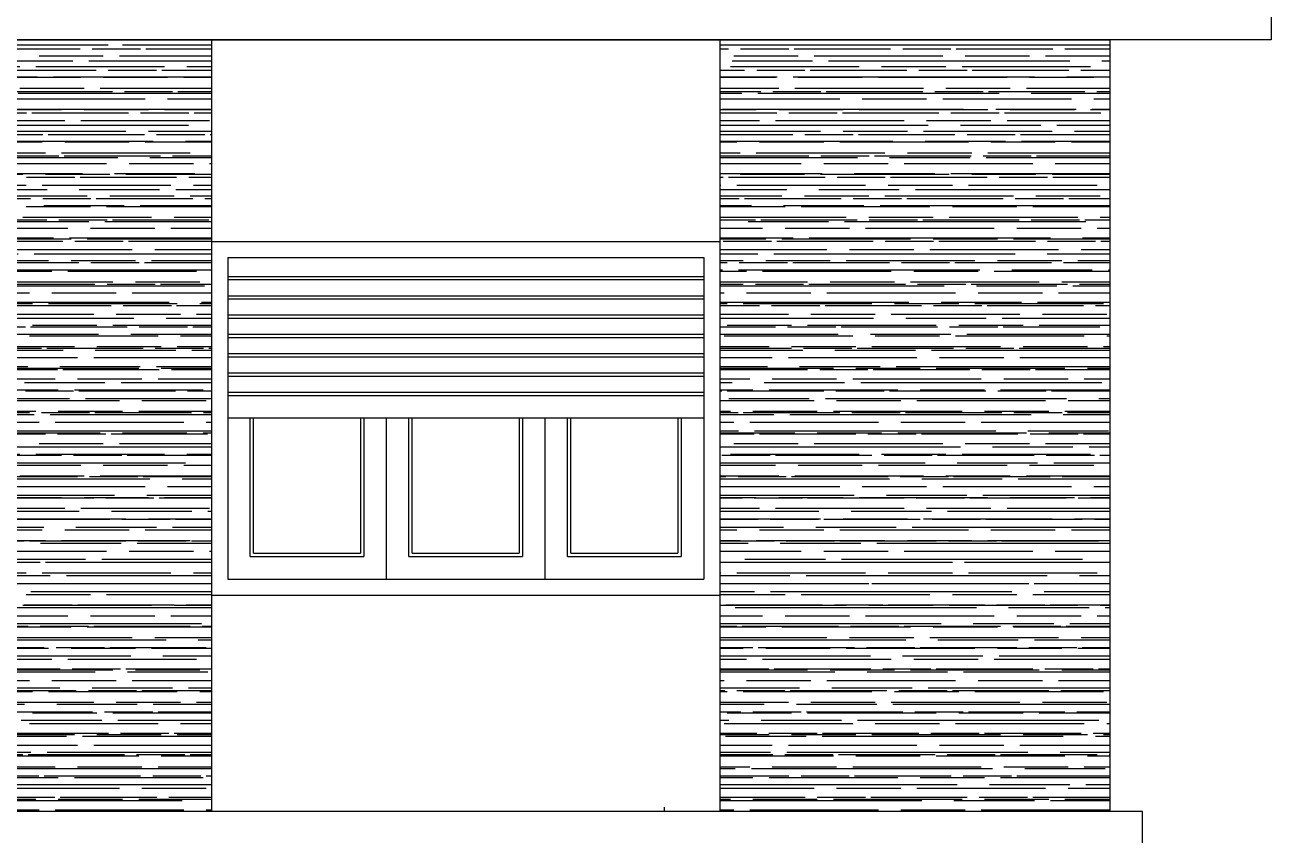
# Model space of a CAD drawing. Extents: x -14.8 to 35.6, y 44.5 to 81.2.
# Drawn here: x 1.831 to 5.706, y 47.62 to 50.139 of the extents above; entities that cross this region are included whole.
import ezdxf

# ---------------------------------------------------------------- set-up
doc = ezdxf.new("R2010")
doc.units = 0
doc.header["$MEASUREMENT"] = 0
doc.layers.get('0').update_dxf_attribs({"linetype": 'CONTINUOUS'})
doc.layers.add('NUEVO', color=1, linetype='CONTINUOUS')
doc.layers.add('RELLENO', color=7, linetype='CONTINUOUS')
pattern_1 = [(0, (0, 15.127245), (0.11, 0.05), [0.75, -0.1, 0.25, -0.05]), (0, (0.0665, 15.152245), (-0.05, 0.0665), [0.15, -0.0165, 0.3, -0.0375]), (0, (0.025, 15.169745), (0.26, 0.0335), [0.4, -0.07, 0.2, -0.05])]

msp = doc.modelspace()

# ---------------------------------------------------------------- hatches: boundary and pattern name
at = {"layer": 'RELLENO'}
h = msp.add_hatch(dxfattribs=at)
h.set_pattern_fill('AR-RROOF', color=1, scale=0.05, style=0)
h.set_pattern_definition(pattern_1)
h.paths.add_polyline_path([(2.4119, 50.0929), (0.4336, 50.0929), (0.4336, 47.6929), (2.4119, 47.6929)])
h = msp.add_hatch(dxfattribs=at)
h.set_pattern_fill('AR-RROOF', color=1, scale=0.05, style=0)
h.set_pattern_definition(pattern_1)
h.paths.add_polyline_path([(5.2061, 50.0929), (3.9919, 50.0929), (3.9919, 47.6929), (5.2061, 47.6929)])

# ---------------------------------------------------------------- linework, layer by layer
for p, q in [((-2.3606, 50.0929), (5.2061, 50.0929)), ((2.4119, 50.0929), (2.4119, 47.6929)), ((3.9919, 50.0929), (3.9919, 47.6929)), ((5.2061, 47.6929), (5.2061, 50.0929)), ((2.4119, 49.4661), (2.4119, 48.3661)), ((2.4119, 49.4661), (3.9919, 49.4661)), ((3.9919, 49.4661), (3.9919, 48.3661)), ((2.4619, 49.4161), (3.9419, 49.4161)), ((2.4619, 49.4161), (2.4619, 48.4161)), ((3.9419, 49.4161), (3.9419, 48.4161)), ((3.9419, 49.3561), (2.4619, 49.3561)), ((3.9419, 49.3461), (2.4619, 49.3461)), ((3.9419, 49.2961), (2.4619, 49.2961)), ((3.9419, 49.2861), (2.4619, 49.2861)), ((3.9419, 49.2361), (2.4619, 49.2361)), ((3.9419, 49.2261), (2.4619, 49.2261)), ((3.9419, 49.1761), (2.4619, 49.1761)), ((3.9419, 49.1661), (2.4619, 49.1661)), ((3.9419, 49.1161), (2.4619, 49.1161)), ((3.9419, 49.1061), (2.4619, 49.1061)), ((3.9419, 49.0561), (2.4619, 49.0561)), ((3.9419, 49.0461), (2.4619, 49.0461)), ((3.9419, 48.9961), (2.4619, 48.9961)), ((3.9419, 48.9861), (2.4619, 48.9861)), ((3.9419, 48.9161), (2.4619, 48.9161)), ((2.5319, 48.4861), (2.5319, 48.9161)), ((2.5419, 48.4961), (2.5419, 48.9161)), ((2.8752, 48.9161), (2.8752, 48.4961)), ((2.8852, 48.9161), (2.8852, 48.4861)), ((2.9552, 48.4161), (2.9552, 48.9161)), ((3.0252, 48.4861), (3.0252, 48.9161)), ((3.0352, 48.4961), (3.0352, 48.9161)), ((3.3686, 48.9161), (3.3686, 48.4961)), ((3.3786, 48.9161), (3.3786, 48.4861)), ((3.4486, 48.4161), (3.4486, 48.9161)), ((3.5186, 48.4861), (3.5186, 48.9161)), ((3.5286, 48.4961), (3.5286, 48.9161)), ((3.8619, 48.9161), (3.8619, 48.4961)), ((3.8719, 48.9161), (3.8719, 48.4861)), ((2.5319, 48.4861), (2.8852, 48.4861)), ((2.5419, 48.4961), (2.8752, 48.4961)), ((3.0252, 48.4861), (3.3786, 48.4861)), ((3.0352, 48.4961), (3.3686, 48.4961)), ((3.5186, 48.4861), (3.8719, 48.4861)), ((3.5286, 48.4961), (3.8619, 48.4961)), ((2.4619, 48.4161), (3.9419, 48.4161)), ((2.4119, 48.3661), (3.9919, 48.3661)), ((5.3061, 47.6929), (-2.4606, 47.6929)), ((5.3061, 47.3795), (5.3061, 47.6929))]:
    msp.add_line(p, q)
at = {"layer": 'NUEVO'}
for p, q in [((5.7061, 50.1929), (5.7061, 50.0929)), ((5.7061, 50.0929), (-2.8606, 50.0929))]:
    msp.add_line(p, q, dxfattribs=at)
at = {"layer": 'RELLENO', "color": 1}
msp.add_line((3.8186, 47.7063), (3.8186, 47.6929), dxfattribs=at)

doc.saveas('drawing.dxf')
